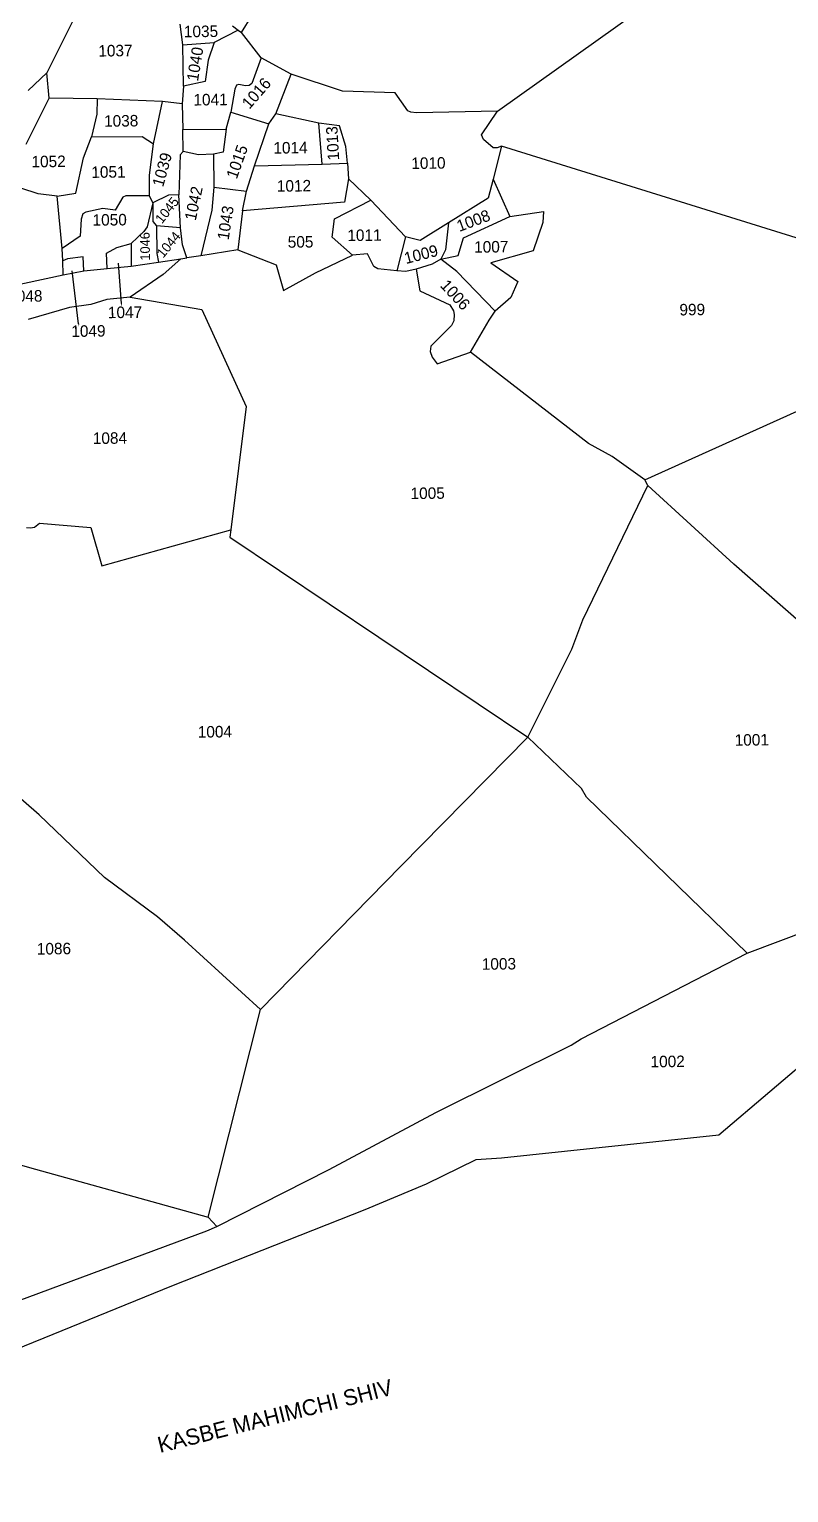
# Model space of a CAD drawing. Header units: metres. Extents: x 258455 to 262651, y 2177301 to 2183135.
# Drawn here: x 260973 to 261581, y 2177547 to 2178719 of the extents above; entities that cross this region are included whole.
import ezdxf

# ---------------------------------------------------------------- set-up
doc = ezdxf.new("R2010")
doc.units = ezdxf.units.M
for name, color, linetype in [('POLY_PARCEL', 6, 'Continuous'), ('TEXT_MAPOUT', 7, 'Continuous'), ('TEXT_PARCEL', 7, 'Continuous'), ('V_BOUND_LINE', 7, 'Continuous')]:
    doc.layers.add(name, color=color, linetype=linetype)
doc.styles.add('TEXT_MAP', font='', dxfattribs={"height": 1.8})
doc.styles.get('TEXT_MAP').set_extended_font_data('Kruti Dev 050')

msp = doc.modelspace()

# ---------------------------------------------------------------- linework, layer by layer
for points in [[(261012.4, 2178483), (261007.3, 2178525.4)], [(261046.7, 2178499.2), (261044.4, 2178531.4)]]:
    msp.add_lwpolyline(points)
for points in [[(261047.2, 2178499.3), (261046.9, 2178496.7), (261046.3, 2178499.2)], [(261012.9, 2178483.1), (261012.7, 2178480.5), (261012, 2178483)]]:
    msp.add_solid(points)
at = {"layer": 'POLY_PARCEL'}
for p, q in [((261347.6, 2178653.2), (261548.3, 2178796)), ((261012.6, 2178735.1), (260986.9, 2178683.8)), ((261142.8, 2178716), (261150.9, 2178729.4)), ((261095.7, 2178706.2), (261093.7, 2178722.7)), ((261140.2, 2178718), (261121, 2178708.1)), ((261135.5, 2178721.5), (261140.2, 2178718)), ((261140.2, 2178718), (261142.8, 2178716)), ((261158.4, 2178695.8), (261142.8, 2178716)), ((261095.7, 2178706.2), (261121, 2178708.1)), ((261096.3, 2178673.2), (261095.7, 2178706.2)), ((261121, 2178708.1), (261116.2, 2178694)), ((261116.2, 2178694), (261113.8, 2178676.9)), ((261158.4, 2178695.8), (261150.9, 2178675.2)), ((261182.4, 2178682.6), (261158.4, 2178695.8)), ((260986.9, 2178683.8), (260971.9, 2178669.7)), ((260988.7, 2178663.5), (260986.9, 2178683.8)), ((261170.2, 2178651), (261182.4, 2178682.6)), ((261223.5, 2178669.2), (261182.4, 2178682.6)), ((261096.3, 2178673.2), (261095.2, 2178659.1)), ((261113.8, 2178676.9), (261096.3, 2178673.2)), ((261137.5, 2178670.8), (261134.3, 2178652.2)), ((261138.7, 2178673.8), (261137.5, 2178670.8)), ((261140.6, 2178674.4), (261138.7, 2178673.8)), ((261145.9, 2178673.4), (261140.6, 2178674.4)), ((261148.9, 2178673.6), (261145.9, 2178673.4)), ((261150.9, 2178675.2), (261148.9, 2178673.6)), ((261265.7, 2178667.7), (261223.5, 2178669.2)), ((261275.9, 2178653.4), (261265.7, 2178667.7)), ((260970.3, 2178626.7), (260988.7, 2178663.5)), ((261027.3, 2178663), (260988.7, 2178663.5)), ((261027.3, 2178663), (261026.9, 2178650.8)), ((261079.6, 2178660.9), (261027.3, 2178663)), ((261072.3, 2178627), (261079.6, 2178660.9)), ((261095.2, 2178659.1), (261079.6, 2178660.9)), ((261095.2, 2178659.1), (261095.7, 2178638.4)), ((261026.9, 2178650.8), (261022.8, 2178632.6)), ((261130.4, 2178638.7), (261134.3, 2178652.2)), ((261134.3, 2178652.2), (261164.7, 2178642.9)), ((261153.2, 2178609.4), (261164.7, 2178642.9)), ((261164.7, 2178642.9), (261170.2, 2178651)), ((261204.7, 2178643.6), (261170.2, 2178651)), ((261221.2, 2178641.3), (261204.7, 2178643.6)), ((261207.3, 2178610.7), (261204.7, 2178643.6)), ((261278.3, 2178652.4), (261275.9, 2178653.4)), ((261282.8, 2178651.9), (261278.3, 2178652.4)), ((261347.6, 2178653.2), (261282.8, 2178651.9)), ((261334.7, 2178634.1), (261347.6, 2178653.2)), ((261016.3, 2178615.7), (261022.8, 2178632.6)), ((261022.8, 2178632.6), (261063.2, 2178632.7)), ((261063.2, 2178632.7), (261072.3, 2178627)), ((261095.7, 2178638.4), (261130.4, 2178638.7)), ((261096.1, 2178620.8), (261095.7, 2178638.4)), ((261130.4, 2178638.7), (261128.1, 2178620.3)), ((261226.2, 2178624.8), (261221.2, 2178641.3)), ((261336.4, 2178630.3), (261334.7, 2178634.1)), ((261069, 2178602), (261072.3, 2178627)), ((261096.1, 2178620.8), (261093.6, 2178618.2)), ((261108.3, 2178618.1), (261096.1, 2178620.8)), ((261128.1, 2178620.3), (261120.4, 2178618.6)), ((261227.6, 2178611.5), (261226.2, 2178624.8)), ((261344.3, 2178623.8), (261336.4, 2178630.3)), ((261350.9, 2178625.2), (261344.1, 2178598.6)), ((261347.5, 2178623.7), (261344.3, 2178623.8)), ((261350.9, 2178625.2), (261347.5, 2178623.7)), ((261768.7, 2178495), (261350.9, 2178625.2)), ((261010.2, 2178587.4), (261016.3, 2178615.7)), ((261093.6, 2178618.2), (261092.7, 2178586.1)), ((261120.4, 2178618.6), (261108.3, 2178618.1)), ((261120.4, 2178618.6), (261120.5, 2178592.3)), ((261146.8, 2178589.2), (261153.2, 2178609.4)), ((261153.2, 2178609.4), (261207.3, 2178610.7)), ((261207.3, 2178610.7), (261227.6, 2178611.5)), ((261227.6, 2178611.5), (261228.5, 2178599)), ((261069.2, 2178585.4), (261069, 2178602)), ((261228.5, 2178599), (261225.3, 2178580.3)), ((261246.3, 2178582), (261228.5, 2178599)), ((261344.1, 2178598.6), (261340.1, 2178583.4)), ((261344.1, 2178598.6), (261357.6, 2178568.9)), ((260980, 2178586.9), (260966.1, 2178591.6)), ((260995.2, 2178585.1), (260980, 2178586.9)), ((260995.2, 2178585.1), (261010.2, 2178587.4)), ((260999.3, 2178543.1), (260995.2, 2178585.1)), ((261047.8, 2178584.2), (261041.7, 2178573.8)), ((261050.3, 2178585.3), (261047.8, 2178584.2)), ((261069.2, 2178585.4), (261050.3, 2178585.3)), ((261071.8, 2178579.8), (261069.2, 2178585.4)), ((261084.3, 2178585.8), (261071.8, 2178579.8)), ((261092.7, 2178586.1), (261084.3, 2178585.8)), ((261093.9, 2178559.6), (261092.7, 2178586.1)), ((261120.5, 2178592.3), (261119, 2178573.8)), ((261120.5, 2178592.3), (261146.8, 2178589.2)), ((261143.6, 2178573.4), (261146.8, 2178589.2)), ((261018.1, 2178572.4), (261015.8, 2178570.9)), ((261031.8, 2178575.3), (261018.1, 2178572.4)), ((261041.7, 2178573.8), (261031.8, 2178575.3)), ((261071.8, 2178579.8), (261067.2, 2178560.6)), ((261071.8, 2178579.8), (261071.8, 2178564.8)), ((261119, 2178573.8), (261110.1, 2178537.4)), ((261143.6, 2178573.4), (261139.8, 2178542)), ((261225.3, 2178580.3), (261143.6, 2178573.4)), ((261217.3, 2178566.9), (261246.3, 2178582)), ((261246.3, 2178582), (261274, 2178552.4)), ((261340.1, 2178583.4), (261308.5, 2178563.8)), ((261357.6, 2178568.9), (261384.5, 2178572.8)), ((261384.5, 2178572.8), (261383.8, 2178563.9)), ((261014.3, 2178566.6), (261013.5, 2178553.1)), ((261015.8, 2178570.9), (261014.3, 2178566.6)), ((261067.2, 2178560.6), (261064.5, 2178556.8)), ((261071.8, 2178564.8), (261074.7, 2178561.4)), ((261093.9, 2178559.6), (261074.7, 2178561.4)), ((261074.7, 2178561.4), (261074.9, 2178539.3)), ((261215.3, 2178552.3), (261217.3, 2178566.9)), ((261308.5, 2178563.8), (261285.8, 2178549.6)), ((261308.5, 2178563.8), (261305.9, 2178542)), ((261320.4, 2178551.6), (261357.6, 2178568.9)), ((261383.8, 2178563.9), (261376.2, 2178541.2)), ((261013.5, 2178553.1), (260999.3, 2178543.1)), ((261064.5, 2178556.8), (261054.4, 2178547.3)), ((261095.5, 2178546), (261093.9, 2178559.6)), ((261231.6, 2178537.8), (261215.3, 2178552.3)), ((261274, 2178552.4), (261267, 2178525.2)), ((261285.8, 2178549.6), (261274, 2178552.4)), ((261316.2, 2178537.7), (261320.4, 2178551.6)), ((260999.7, 2178533.3), (260999.3, 2178543.1)), ((261034.6, 2178539.5), (261043, 2178543.9)), ((261035.3, 2178527.2), (261034.6, 2178539.5)), ((261043, 2178543.9), (261054.4, 2178547.3)), ((261054.4, 2178547.3), (261054.4, 2178529)), ((261074.9, 2178539.3), (261076.3, 2178532.3)), ((261099.1, 2178535.7), (261095.5, 2178546)), ((261110.1, 2178537.4), (261099.1, 2178535.7)), ((261139.8, 2178542), (261110.1, 2178537.4)), ((261139.8, 2178542), (261170.6, 2178530)), ((261201.9, 2178523.6), (261231.6, 2178537.8)), ((261243.6, 2178538.9), (261231.6, 2178537.8)), ((261248.6, 2178528.7), (261243.6, 2178538.9)), ((261305.9, 2178542), (261302.4, 2178534.6)), ((261302.4, 2178534.6), (261316.2, 2178537.7)), ((261376.2, 2178541.2), (261342.3, 2178531.6)), ((261003.6, 2178535), (260999.7, 2178533.3)), ((261000.1, 2178522), (260999.7, 2178533.3)), ((261000.1, 2178522), (261016.6, 2178525.4)), ((261015.9, 2178536.4), (261003.6, 2178535)), ((261016.6, 2178525.4), (261015.9, 2178536.4)), ((261016.6, 2178525.4), (261035.3, 2178527.2)), ((261035.3, 2178527.2), (261054.4, 2178529)), ((261054.4, 2178529), (261076.3, 2178532.3)), ((261076.3, 2178532.3), (261094.2, 2178534.9)), ((261094.2, 2178534.9), (261080, 2178522.4)), ((261094.2, 2178534.9), (261099.1, 2178535.7)), ((261170.6, 2178530), (261176.4, 2178509.6)), ((261251.8, 2178526.8), (261248.6, 2178528.7)), ((261267, 2178525.2), (261251.8, 2178526.8)), ((261282.5, 2178526.6), (261274.3, 2178524.9)), ((261295.3, 2178530.7), (261282.5, 2178526.6)), ((261282.5, 2178526.6), (261285.5, 2178509.3)), ((261302.4, 2178534.6), (261295.3, 2178530.7)), ((261315, 2178524.7), (261302.4, 2178534.6)), ((261342.3, 2178531.6), (261363.9, 2178516.7)), ((260951.7, 2178511.6), (261000.1, 2178522)), ((261080, 2178522.4), (261053.6, 2178504.3)), ((261176.4, 2178509.6), (261201.9, 2178523.6)), ((261274.3, 2178524.9), (261267, 2178525.2)), ((261345.7, 2178493), (261315, 2178524.7)), ((261363.9, 2178516.7), (261358.3, 2178504)), ((261035, 2178502.5), (261022.2, 2178498.5)), ((261053.6, 2178504.3), (261035, 2178502.5)), ((261053.6, 2178504.3), (261111, 2178494.5)), ((261285.5, 2178509.3), (261309.6, 2178498)), ((261358.3, 2178504), (261345.7, 2178493)), ((261005.1, 2178496), (260972, 2178486.3)), ((261022.2, 2178498.5), (261005.1, 2178496)), ((261111, 2178494.5), (261146.5, 2178416.7)), ((261309.6, 2178498), (261312.4, 2178493.4)), ((261312.4, 2178493.4), (261313, 2178490.5)), ((261313, 2178490.5), (261312.7, 2178485.2)), ((261341, 2178485.9), (261345.7, 2178493)), ((261465.6, 2178358), (261768.7, 2178495)), ((261310.8, 2178481.6), (261294.3, 2178465.1)), ((261312.7, 2178485.2), (261310.8, 2178481.6)), ((261326.1, 2178460.3), (261341, 2178485.9)), ((261294.3, 2178465.1), (261293.7, 2178460.8)), ((261293.7, 2178460.8), (261295.3, 2178456.1)), ((261295.3, 2178456.1), (261299.3, 2178451)), ((261299.3, 2178451), (261326.1, 2178460.3)), ((261420.5, 2178387.2), (261326.1, 2178460.3)), ((261146.5, 2178416.7), (261134.1, 2178318.1)), ((261439.3, 2178376.7), (261420.5, 2178387.2)), ((261465.6, 2178358), (261439.3, 2178376.7)), ((261416, 2178246.1), (261468, 2178353.6)), ((261468, 2178353.6), (261465.6, 2178358)), ((261536.7, 2178290.5), (261468, 2178353.6)), ((260970.7, 2178319.8), (260973.8, 2178319.7)), ((260973.8, 2178319.7), (260977.2, 2178320.3)), ((260977.2, 2178320.3), (260981.2, 2178323.4)), ((260981.2, 2178323.4), (261022.1, 2178320)), ((261022.1, 2178320), (261031, 2178289.2)), ((261031, 2178289.2), (261134.1, 2178318.1)), ((261134.1, 2178318.1), (261133.4, 2178312.3)), ((261133.4, 2178312.3), (261372, 2178152.1)), ((261790.4, 2178067.6), (261536.7, 2178290.5)), ((261407, 2178222.5), (261416, 2178246.1)), ((261372, 2178152.1), (261407, 2178222.5)), ((261372, 2178152.1), (261270.2, 2178049)), ((261414.8, 2178110.9), (261372, 2178152.1)), ((260980.9, 2178089.9), (260924.4, 2178139.1)), ((261418.9, 2178104.2), (261414.8, 2178110.9)), ((261547.5, 2177979.2), (261418.9, 2178104.2)), ((261033.1, 2178039.8), (260980.9, 2178089.9)), ((261270.2, 2178049), (261158, 2177934.2)), ((261075.6, 2178008.4), (261033.1, 2178039.8)), ((261097.1, 2177989.7), (261075.6, 2178008.4)), ((261158, 2177934.2), (261097.1, 2177989.7)), ((261547.5, 2177979.2), (261597.2, 2177998)), ((261414.6, 2177910.7), (261547.5, 2177979.2)), ((261116, 2177767.9), (261158, 2177934.2)), ((261298.3, 2177851.8), (261406.5, 2177905.6)), ((261406.5, 2177905.6), (261414.6, 2177910.7)), ((260807.7, 2177854.7), (260973, 2177807.8)), ((261212.9, 2177806.2), (261298.3, 2177851.8)), ((260973, 2177807.8), (261116, 2177767.9)), ((261122.9, 2177760.6), (261212.9, 2177806.2)), ((261116, 2177767.9), (261122.9, 2177760.6)), ((260549.1, 2177547.4), (261115.1, 2177756.9)), ((261115.1, 2177756.9), (261122.9, 2177760.6))]:
    msp.add_line(p, q, dxfattribs=at)
at = {"layer": 'V_BOUND_LINE'}
for p, q in [((261524.9, 2177833.9), (261797.4, 2178066.4)), ((261350.8, 2177815.5), (261524.9, 2177833.9)), ((261290.7, 2177794.6), (261330.6, 2177814.1)), ((261330.6, 2177814.1), (261350.8, 2177815.5)), ((261241.6, 2177774.2), (261290.7, 2177794.6)), ((261086.9, 2177713.1), (261241.6, 2177774.2)), ((260862.1, 2177621.6), (261086.9, 2177713.1))]:
    msp.add_line(p, q, dxfattribs=at)

# ---------------------------------------------------------------- texts
at = {"layer": 'TEXT_MAPOUT'}
msp.add_text('KASBE MAHIMCHI SHIV', height=12.793, rotation=14.0469, dxfattribs=at).set_placement((261077.5, 2177579.2))
at = {"layer": 'TEXT_PARCEL', "style": 'TEXT_MAP'}
for s, height, rotation, p in [('1035', 9.21, 0.6646, (261096.7, 2178712.2)), ('1037', 9.21, 0.6646, (261028.2, 2178696.8)), ('1040', 9.21, 80.6489, (261107.9, 2178676.6)), ('1016', 9.21, 48.8576, (261149.1, 2178654.2)), ('1041', 9.21, 0.6646, (261104.3, 2178657.6)), ('1038', 9.21, 0.6646, (261032.8, 2178640.6)), ('1013', 9.21, 93.1562, (261221, 2178613.9)), ('1039', 9.21, 74.488, (261080, 2178591.9)), ('1015', 9.21, 70.3267, (261138.9, 2178598.2)), ('1014', 9.21, 0.6646, (261168.3, 2178619.1)), ('1052', 9.21, 0.6646, (260974.7, 2178608.1)), ('1051', 9.21, 0.6646, (261022.6, 2178599.7)), ('1010', 9.21, 0.6646, (261278.7, 2178606.8)), ('1012', 9.21, 0.6646, (261171.1, 2178588.6)), ('1045', 7.68, 51.8127, (261079.1, 2178562.5)), ('1042', 9.21, 77.9305, (261106.1, 2178565)), ('1043', 9.21, 81.0374, (261132.4, 2178549.5)), ('1008', 9.21, 20.5054, (261317.1, 2178556.4)), ('1050', 9.21, 0.6646, (261023.6, 2178561.4)), ('1046', 7.68, 90.6646, (261069.5, 2178533.5)), ('1044', 7.68, 50.4631, (261080.1, 2178535.1)), ('505', 9.21, 0.6646, (261179.8, 2178543.8)), ('1011', 9.21, 0.6646, (261227.5, 2178549.1)), ('1007', 9.21, 0.6646, (261329, 2178539.8)), ('1009', 9.21, 14.4357, (261274.3, 2178530.7)), ('1006', 9.21, 312.7959, (261301.2, 2178513.1)), ('1048', 9.21, 0.6646, (260956.1, 2178500.4)), ('1047', 9.21, 0.6646, (261035.9, 2178487.4)), ('999', 9.21, 0.6646, (261493.3, 2178489.6)), ('1049', 9.21, 0.6646, (261006.6, 2178472.4)), ('1084', 9.21, 0.6646, (261023.8, 2178386.7)), ('1005', 9.21, 0.6646, (261278.1, 2178342.6)), ('1004', 9.21, 0.6646, (261107.8, 2178151.7)), ('1001', 9.21, 0.6646, (261537.5, 2178145.2)), ('1086', 9.21, 0.6646, (260979, 2177978.1)), ('1003', 9.21, 0.6646, (261335.1, 2177965.9)), ('1002', 9.21, 0.6646, (261470.2, 2177887.8))]:
    msp.add_text(s, height=height, rotation=rotation, dxfattribs=at).set_placement(p)

doc.saveas('drawing.dxf')
